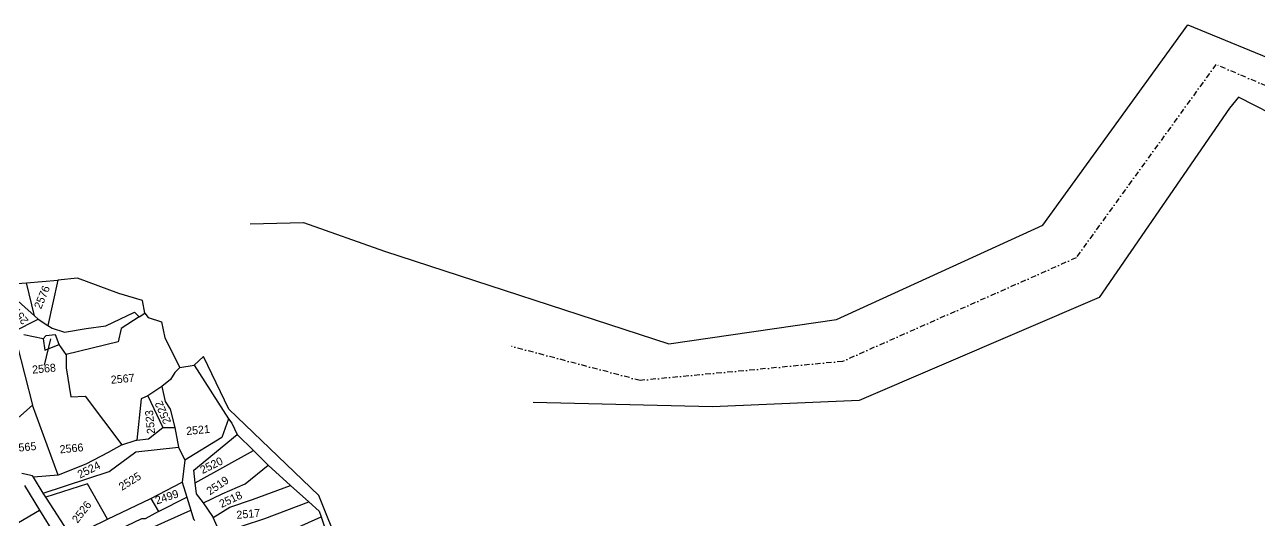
# Model space of a CAD drawing. Header units: metres. Extents: x 277585 to 230369286191, y 2057030 to 115415464409.
# Drawn here: x 278153 to 279283, y 2060042 to 2060496 of the extents above; entities that cross this region are included whole.
import ezdxf

# ---------------------------------------------------------------- set-up
doc = ezdxf.new("R2010")
doc.units = ezdxf.units.M
doc.header["$MEASUREMENT"] = 0
doc.linetypes.add('DASHDOT', pattern=[1, 0.5, -0.25, 0, -0.25])
for name, color, linetype in [('OFF', 1, 'Continuous'), ('POLY_PARCEL', 6, 'Continuous'), ('POLY_ROAD', 30, 'Continuous'), ('POLY_WATER', 4, 'Continuous'), ('TEXT_PARCEL', 7, 'Continuous'), ('V_BOUND_STREAM_LINE', 7, 'DASHDOT')]:
    doc.layers.add(name, color=color, linetype=linetype)
doc.styles.add('TEXT_MAP', font='', dxfattribs={"height": 1.8})
doc.styles.get('TEXT_MAP').set_extended_font_data('Kruti Dev 050')
doc.dimstyles.get("Standard").update_dxf_attribs({"dimtxt": 0.18, "dimasz": 0.18, "dimexe": 0.18, "dimexo": 0.0625, "dimgap": 0.09, "dimtad": 0, "dimtih": 1, "dimtoh": 1, "dimdec": 4, "dimzin": 0, "dimdsep": 46, "dimtxsty": 'Standard', "dimcen": 0.09, "dimadec": 0, "dimazin": 0, "dimtfac": 1, "dimtdec": 4, "dimtofl": 0, "dimtmove": 0, "dimatfit": 3, "dimfxl": 1, "dimtolj": 1, "dimtzin": 0, "dimarcsym": 0})

msp = doc.modelspace()

# ---------------------------------------------------------------- linework, layer by layer
at = {"layer": 'OFF'}
for p, q in [((278133.5, 2060257.9), (278154.5, 2060259.6)), ((278154.5, 2060259.6), (278183.2, 2060261.9)), ((278201.3, 2060263.9), (278183.2, 2060261.9)), ((278307.9, 2060184.2), (278316.4, 2060192.2))]:
    msp.add_line(p, q, dxfattribs=at)
at = {"layer": 'POLY_PARCEL'}
for p, q in [((278161.9, 2060229.4), (278154.5, 2060259.6)), ((278183.2, 2060261.9), (278173.9, 2060220.5)), ((278238.9, 2060249.7), (278201.3, 2060263.9)), ((278141.2, 2060248.1), (278161.9, 2060229.4)), ((278260.6, 2060243.5), (278238.9, 2060249.7)), ((278262.9, 2060231.7), (278260.6, 2060243.5)), ((278142.9, 2060214.9), (278165.3, 2060226.4)), ((278161.9, 2060229.4), (278165.3, 2060226.4)), ((278165.3, 2060226.4), (278173.9, 2060220.5)), ((278227.1, 2060220.1), (278253.3, 2060232.8)), ((278257.7, 2060228.4), (278241.3, 2060217.8)), ((278253.3, 2060232.8), (278257.7, 2060228.4)), ((278257.7, 2060228.4), (278262.9, 2060231.7)), ((278262.9, 2060231.7), (278265.8, 2060227.7)), ((278265.8, 2060227.7), (278278.2, 2060224)), ((278278.2, 2060224), (278281, 2060209.1)), ((278169.7, 2060208.3), (278152, 2060212)), ((278180.9, 2060211.8), (278172.3, 2060211)), ((278173.9, 2060220.5), (278177.9, 2060218)), ((278177.9, 2060218), (278189.4, 2060214.3)), ((278184.3, 2060203.1), (278180.9, 2060211.8)), ((278189.4, 2060214.3), (278209, 2060217.8)), ((278209, 2060217.8), (278227.1, 2060220.1)), ((278241.3, 2060217.8), (278238.5, 2060205.6)), ((278146.1, 2060202.5), (278159.9, 2060147.5)), ((278172.3, 2060211), (278169.7, 2060208.3)), ((278169.7, 2060208.3), (278171.4, 2060197.9)), ((278171.4, 2060197.9), (278184.3, 2060203.1)), ((278190.9, 2060194), (278184.3, 2060203.1)), ((278238.5, 2060205.6), (278190.9, 2060194)), ((278281, 2060209.1), (278294.9, 2060182.1)), ((278190.9, 2060194), (278190.7, 2060181.6)), ((278190.7, 2060181.6), (278195.1, 2060155.3)), ((278294.9, 2060182.1), (278290.4, 2060177.6)), ((278294.9, 2060182.1), (278307.9, 2060184.2)), ((278286.2, 2060171.1), (278278.4, 2060164.6)), ((278290.4, 2060177.6), (278286.2, 2060171.1)), ((278195.1, 2060155.3), (278208.2, 2060155.9)), ((278208.2, 2060155.9), (278241.7, 2060111.3)), ((278265.7, 2060156), (278259.5, 2060153.5)), ((278278.4, 2060164.6), (278265.7, 2060156)), ((278265.7, 2060156), (278279.4, 2060127)), ((278278.4, 2060164.6), (278281.3, 2060151)), ((278159.9, 2060147.5), (278127.5, 2060118.9)), ((278183.4, 2060083.6), (278159.9, 2060147.5)), ((278259.5, 2060153.5), (278255.6, 2060115.4)), ((278281.3, 2060151), (278286.1, 2060144)), ((278286.1, 2060144), (278290.3, 2060127)), ((278266.1, 2060116.7), (278279.4, 2060127)), ((278279.4, 2060127), (278290.3, 2060127)), ((278290.3, 2060127), (278293.6, 2060109)), ((278241.7, 2060111.3), (278229.2, 2060104.3)), ((278241.7, 2060111.3), (278255, 2060115.4)), ((278255, 2060115.4), (278255.6, 2060115.4)), ((278255.6, 2060115.4), (278266.1, 2060116.7)), ((278229.2, 2060104.3), (278208.9, 2060093.4)), ((278230.2, 2060086.9), (278254.7, 2060104.7)), ((278254.7, 2060104.7), (278293.6, 2060109)), ((278293.6, 2060109), (278299.3, 2060097.2)), ((278308.9, 2060076.6), (278362.3, 2060106.2)), ((278208.9, 2060093.4), (278183.4, 2060083.6)), ((278354.6, 2060075.6), (278375.8, 2060092.5)), ((278183.4, 2060083.6), (278160.9, 2060081.5)), ((278169.8, 2060067.1), (278230.2, 2060086.9)), ((278268.4, 2060062.1), (278297.1, 2060077.2)), ((278210.3, 2060075.4), (278172.3, 2060063.2)), ((278228.5, 2060043.3), (278210.3, 2060075.4)), ((278316.6, 2060058.1), (278333.6, 2060066.3)), ((278333.6, 2060066.3), (278354.6, 2060075.6)), ((278361.4, 2060061.3), (278396.2, 2060074.1)), ((278228.5, 2060043.3), (278268.4, 2060062.1)), ((278268.4, 2060062.1), (278275.4, 2060050.1)), ((278275.4, 2060050.1), (278301.4, 2060063.3)), ((278325.3, 2060044.8), (278340.7, 2060054.1)), ((278340.7, 2060054.1), (278361.4, 2060061.3)), ((278372.6, 2060043.7), (278412.9, 2060059)), ((278106.8, 2060016.8), (278166.4, 2060051.4)), ((278195.6, 2060027), (278228.5, 2060043.3)), ((278259.9, 2060043.6), (278200.7, 2060015.4)), ((278251.2, 2060027.4), (278305, 2060051.3)), ((278263.1, 2060043.4), (278259.9, 2060043.6)), ((278275.4, 2060050.1), (278263.1, 2060043.4)), ((278331.8, 2060030.3), (278372.6, 2060043.7)), ((278366.3, 2060019.3), (278424.1, 2060045.4))]:
    msp.add_line(p, q, dxfattribs=at)
at = {"layer": 'POLY_ROAD'}
for p, q in [((278339.6, 2060143.9), (278316.4, 2060192.2)), ((278316.4, 2060192.2), (278316.4, 2060192.2)), ((278307.9, 2060184.2), (278339.4, 2060135)), ((278339.4, 2060135), (278333.2, 2060117.9)), ((278339.4, 2060135), (278342.5, 2060131)), ((278422.1, 2060064.8), (278339.6, 2060143.9)), ((278342.5, 2060131), (278347.4, 2060120.6)), ((278333.2, 2060117.9), (278299.3, 2060097.2)), ((278307.7, 2060088.2), (278347.4, 2060120.6)), ((278347.4, 2060120.6), (278362.3, 2060106.2)), ((278362.3, 2060106.2), (278375.3, 2060093)), ((278299.3, 2060097.2), (278297.1, 2060077.2)), ((278308.9, 2060076.6), (278307.7, 2060088.2)), ((278375.3, 2060093), (278375.8, 2060092.5)), ((278375.8, 2060092.5), (278396.2, 2060074.1)), ((278160.1, 2060082.8), (278150.1, 2060085.1)), ((278160.9, 2060081.5), (278160.1, 2060082.8)), ((278169.8, 2060067.1), (278160.9, 2060081.5)), ((278297.1, 2060077.2), (278301.4, 2060063.3)), ((278310.1, 2060066.5), (278308.9, 2060076.6)), ((278152.6, 2060074), (278166.4, 2060051.4)), ((278172.3, 2060063.2), (278169.8, 2060067.1)), ((278316.6, 2060058.1), (278310.1, 2060066.5)), ((278396.2, 2060074.1), (278412.9, 2060059)), ((278172.8, 2060062.3), (278172.3, 2060063.2)), ((278195.6, 2060027), (278172.8, 2060062.3)), ((278301.4, 2060063.3), (278305, 2060051.3)), ((278325, 2060045.5), (278316.6, 2060058.1)), ((278412.9, 2060059), (278422.5, 2060050.4)), ((278478.3, 2059926.3), (278422.1, 2060064.8)), ((278166.4, 2060051.4), (278180.7, 2060028.1)), ((278305, 2060051.3), (278307.5, 2060043.2)), ((278307.5, 2060043.2), (278308.7, 2060042)), ((278325.3, 2060044.8), (278325, 2060045.5)), ((278331.8, 2060030.3), (278325.3, 2060044.8)), ((278422.5, 2060050.4), (278424.1, 2060045.4)), ((278424.1, 2060045.4), (278434, 2060016.4))]:
    msp.add_line(p, q, dxfattribs=at)
at = {"layer": 'POLY_WATER'}
for p, q in [((279084.8, 2060312.5), (279217.7, 2060495.9)), ((279217.7, 2060495.9), (279515.1, 2060373.3)), ((279264, 2060429.4), (279255.8, 2060419.5)), ((279612.4, 2060252.5), (279264, 2060429.4)), ((279255.8, 2060419.5), (279136.5, 2060246.1)), ((278359.3, 2060313.5), (278408, 2060314.9)), ((278408, 2060314.9), (278482.3, 2060288.5)), ((278896.1, 2060225.9), (279084.8, 2060312.5)), ((278482.3, 2060288.5), (278742.6, 2060203.8)), ((279136.5, 2060246.1), (278916.8, 2060151.8)), ((278742.6, 2060203.8), (278896.1, 2060225.9)), ((278782.3, 2060145.9), (278618.4, 2060149.9)), ((278916.8, 2060151.8), (278782.3, 2060145.9))]:
    msp.add_line(p, q, dxfattribs=at)
at = {"layer": 'V_BOUND_STREAM_LINE', "ltscale": 10}
for p, q in [((279243.3, 2060459.5), (279115.2, 2060282.5)), ((279484.3, 2060356.4), (279243.3, 2060459.5)), ((279115.2, 2060282.5), (278901.5, 2060187.6)), ((278716.1, 2060170.2), (278598.5, 2060201.3)), ((278598.5, 2060201.3), (278598.5, 2060201.3)), ((278901.5, 2060187.6), (278716.1, 2060170.2))]:
    msp.add_line(p, q, dxfattribs=at)

# ---------------------------------------------------------------- texts
at = {"layer": 'TEXT_PARCEL', "style": 'TEXT_MAP'}
for s, rotation, p in [('2576', 67.2367, (278167.8, 2060235)), ('2574', 129.0262, (278156.8, 2060225.1)), ('2568', 5.3225, (278160, 2060176.4)), ('2567', 5.3225, (278232, 2060167.1)), ('2522', 113.7663, (278287.1, 2060132.3)), ('2523', 95.3225, (278272.2, 2060121.6)), ('2521', 5.3225, (278301, 2060120.2)), ('2565', 5.3225, (278142.1, 2060104.5)), ('2566', 5.3225, (278185.2, 2060103.4)), ('2520', 26.085, (278315.6, 2060084.4)), ('2524', 26.6831, (278203.5, 2060080.3)), ('2525', 31.8757, (278241.8, 2060069)), ('2519', 33.9205, (278322.4, 2060064.9)), ('2499', 18.5564, (278273.8, 2060056.6)), ('2518', 25.2962, (278333.1, 2060053.4)), ('2526', 52.7974, (278201.3, 2060038.9)), ('2517', 5.3225, (278347, 2060043.4))]:
    msp.add_text(s, height=7.32, rotation=rotation, dxfattribs=at).set_placement(p)

# ---------------------------------------------------------------- leaders
msp.add_leader([(278171, 2060184.2), (278176.8, 2060208.2)], dimstyle='Standard', override={"dimtxt": 2.5, "dimasz": 2.5, "dimexe": 1.25, "dimexo": 0.625, "dimgap": 0.625, "dimtad": 1, "dimtih": 0, "dimtoh": 0, "dimzin": 8, "dimcen": 2.5, "dimtofl": 1})

doc.saveas('drawing.dxf')
